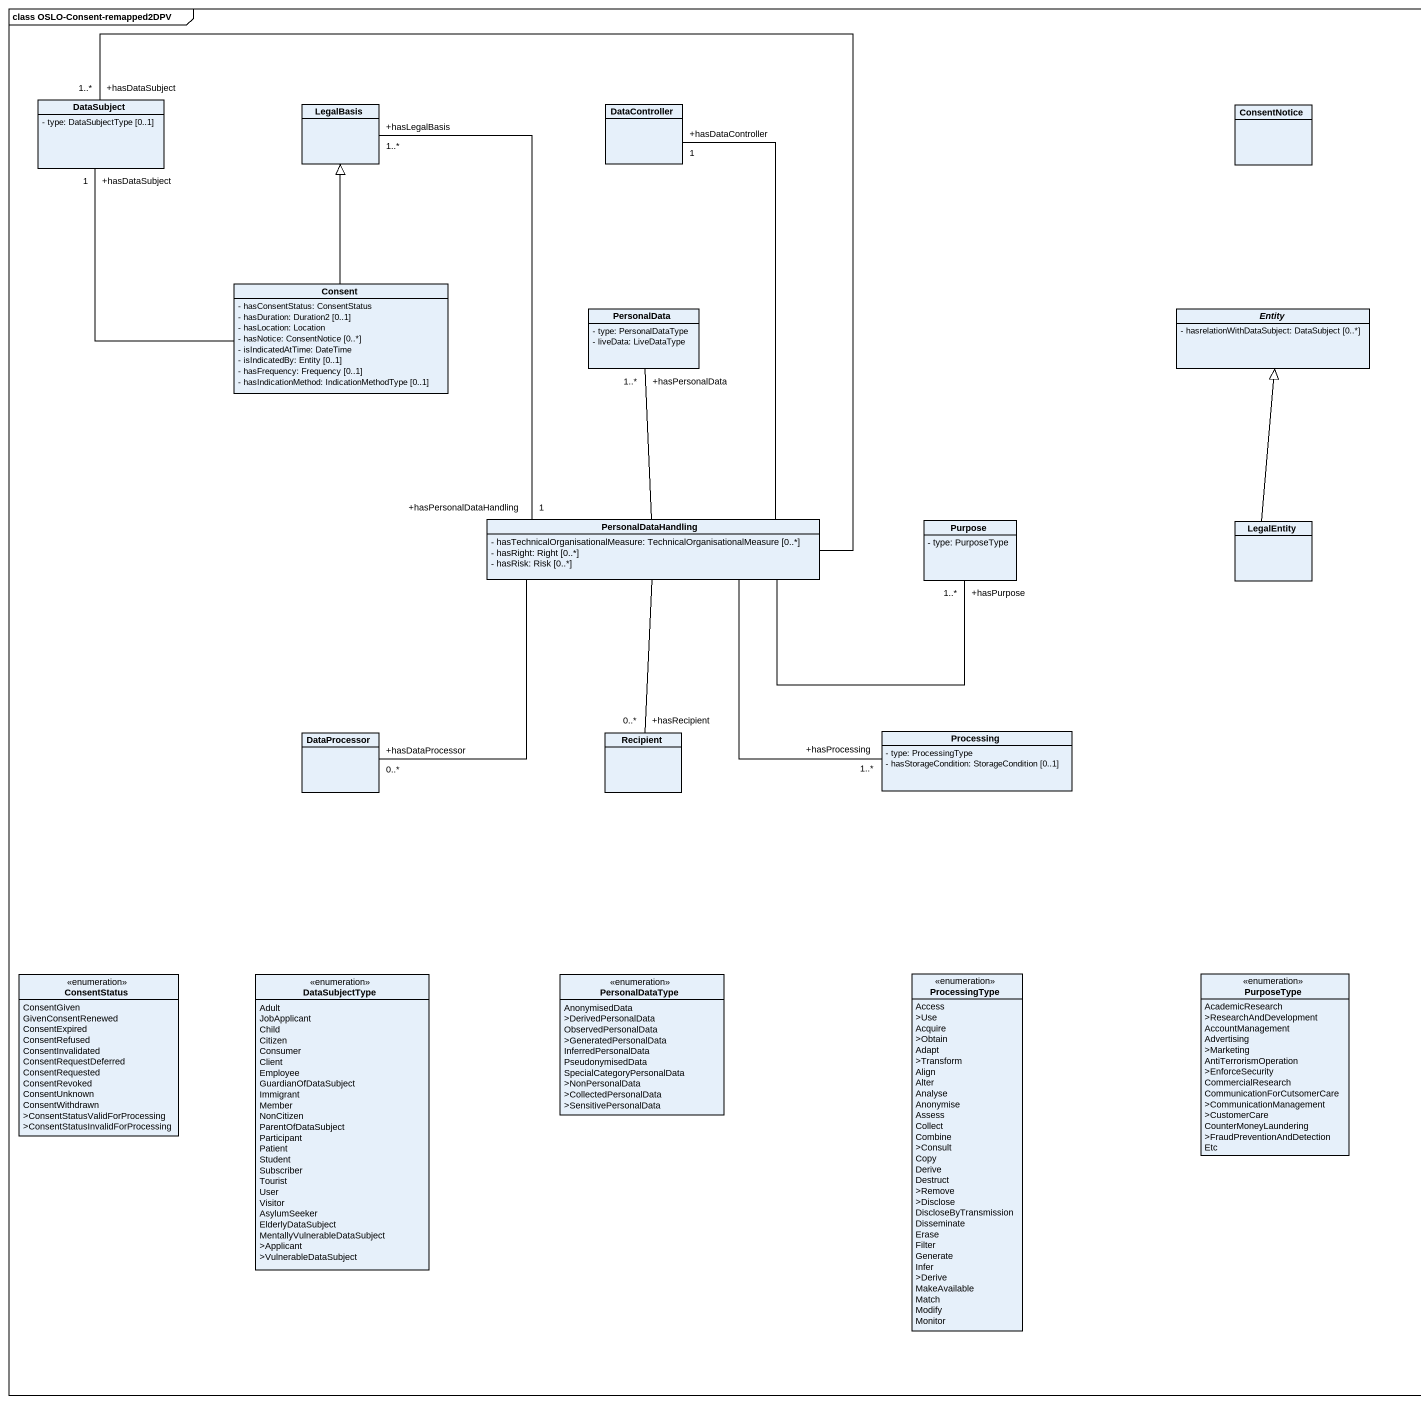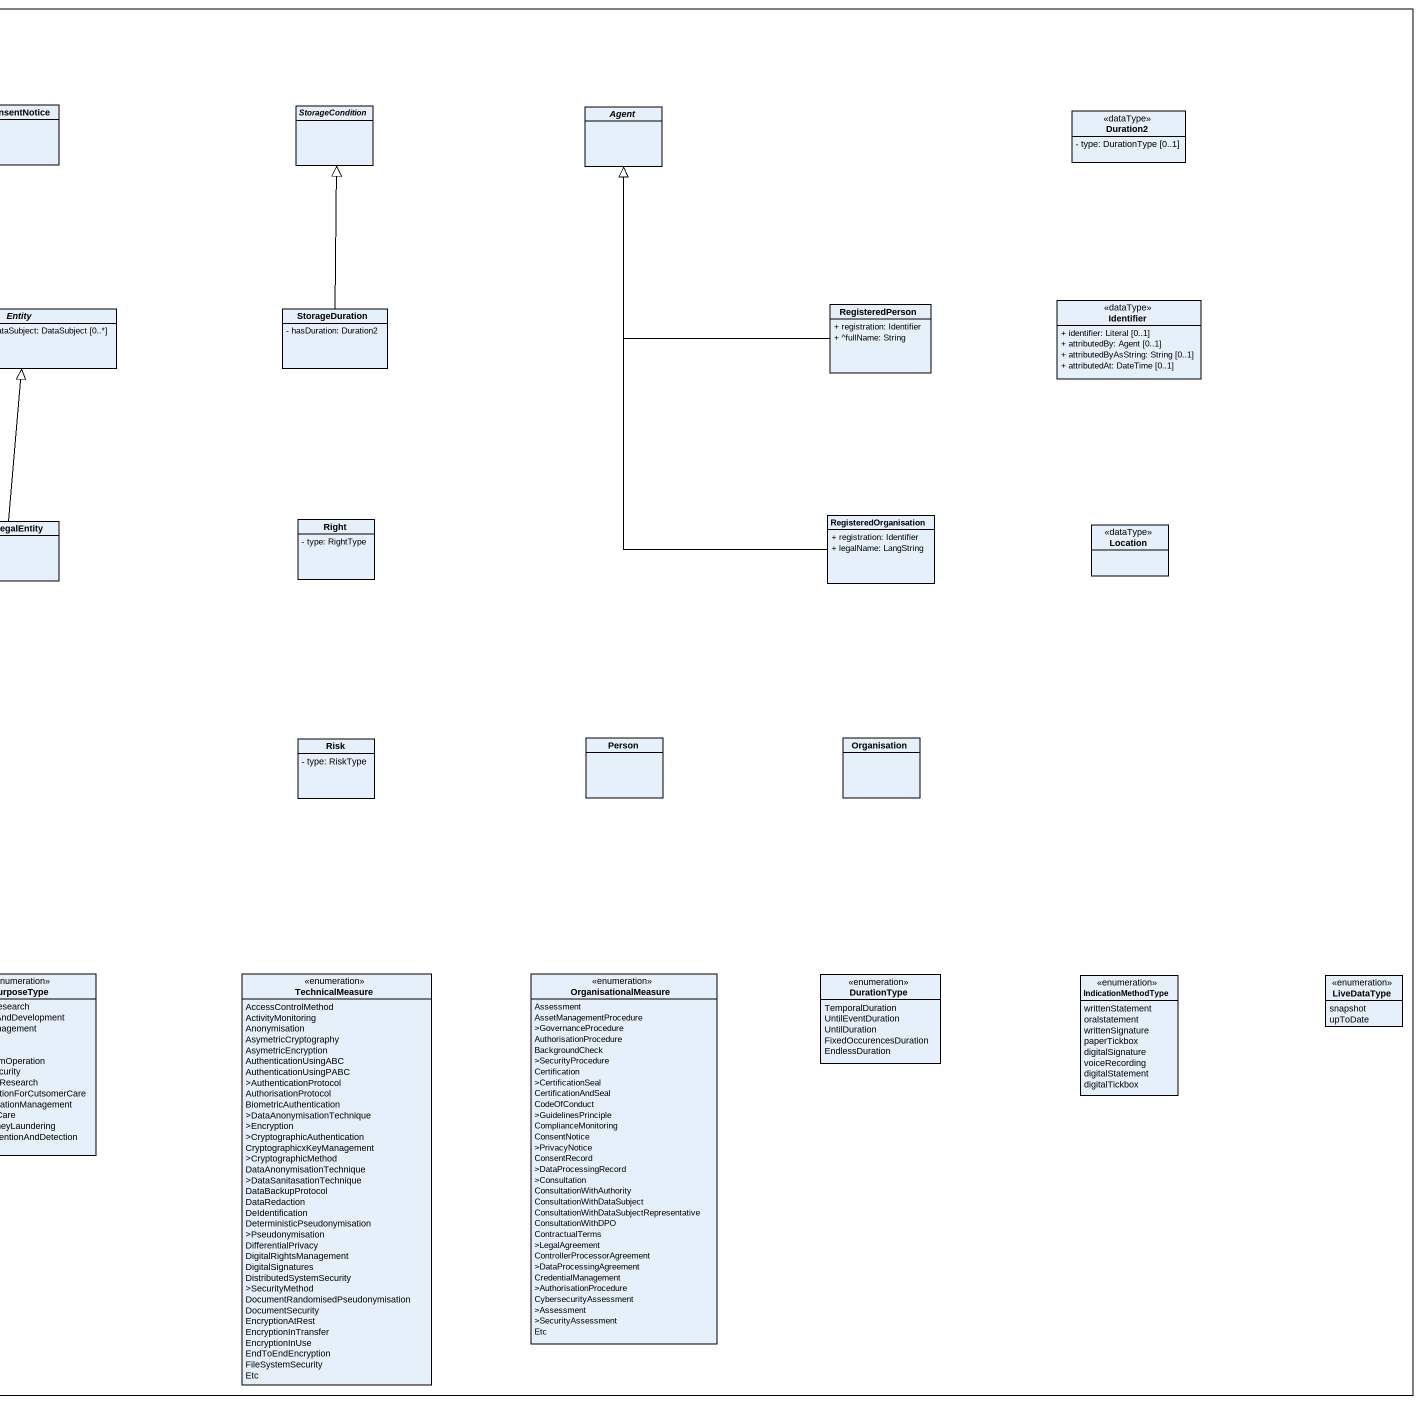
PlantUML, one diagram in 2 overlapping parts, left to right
@startuml
mainframe class OSLO-Consent-remapped2DPV
hide circle
hide empty members
skinparam classAttributeIconSize 0
class DataSubject {
  - type: DataSubjectType [0..1]
}
class LegalBasis
class DataController
class ConsentNotice
abstract class StorageCondition
abstract class "Agent" as Agent_
class Duration2 <<dataType>> {
  - type: DurationType [0..1]
}
class Consent {
  - hasConsentStatus: ConsentStatus
  - hasDuration: Duration2 [0..1]
  - hasLocation: Location
  - hasNotice: ConsentNotice [0..*]
  - isIndicatedAtTime: DateTime
  - isIndicatedBy: Entity [0..1]
  - hasFrequency: Frequency [0..1]
  - hasIndicationMethod: IndicationMethodType [0..1]
}
class PersonalData {
  - type: PersonalDataType
  - liveData: LiveDataType
}
abstract class "Entity" as Entity_ {
  - hasrelationWithDataSubject: DataSubject [0..*]
}
class StorageDuration {
  - hasDuration: Duration2
}
class RegisteredPerson {
  + registration: Identifier
  + ^fullName: String
}
class Identifier <<dataType>> {
  + identifier: Literal [0..1]
  + attributedBy: Agent [0..1]
  + attributedByAsString: String [0..1]
  + attributedAt: DateTime [0..1]
}
class PersonalDataHandling {
  - hasTechnicalOrganisationalMeasure: TechnicalOrganisationalMeasure [0..*]
  - hasRight: Right [0..*]
  - hasRisk: Risk [0..*]
}
class Purpose {
  - type: PurposeType
}
class LegalEntity
class "Right" as Right_ {
  - type: RightType
}
class RegisteredOrganisation {
  + registration: Identifier
  + legalName: LangString
}
class Location <<dataType>>
class DataProcessor
class Recipient
class Processing {
  - type: ProcessingType
  - hasStorageCondition: StorageCondition [0..1]
}
class Risk {
  - type: RiskType
}
class "Person" as Person_
class Organisation
enum ConsentStatus {
  ConsentGiven
  GivenConsentRenewed
  ConsentExpired
  ConsentRefused
  ConsentInvalidated
  ConsentRequestDeferred
  ConsentRequested
  ConsentRevoked
  ConsentUnknown
  ConsentWithdrawn
  >ConsentStatusValidForProcessing
  >ConsentStatusInvalidForProcessing
}
enum DataSubjectType {
  Adult
  JobApplicant
  Child
  Citizen
  Consumer
  Client
  Employee
  GuardianOfDataSubject
  Immigrant
  Member
  NonCitizen
  ParentOfDataSubject
  Participant
  Patient
  Student
  Subscriber
  Tourist
  User
  Visitor
  AsylumSeeker
  ElderlyDataSubject
  MentallyVulnerableDataSubject
  >Applicant
  >VulnerableDataSubject
}
enum PersonalDataType {
  AnonymisedData
  >DerivedPersonalData
  ObservedPersonalData
  >GeneratedPersonalData
  InferredPersonalData
  PseudonymisedData
  SpecialCategoryPersonalData
  >NonPersonalData
  >CollectedPersonalData
  >SensitivePersonalData
}
enum ProcessingType {
  Access
  >Use
  Acquire
  >Obtain
  Adapt
  >Transform
  Align
  Alter
  Analyse
  Anonymise
  Assess
  Collect
  Combine
  >Consult
  Copy
  Derive
  Destruct
  >Remove
  >Disclose
  DiscloseByTransmission
  Disseminate
  Erase
  Filter
  Generate
  Infer
  >Derive
  MakeAvailable
  Match
  Modify
  Monitor
}
enum PurposeType {
  AcademicResearch
  >ResearchAndDevelopment
  AccountManagement
  Advertising
  >Marketing
  AntiTerrorismOperation
  >EnforceSecurity
  CommercialResearch
  CommunicationForCutsomerCare
  >CommunicationManagement
  >CustomerCare
  CounterMoneyLaundering
  >FraudPreventionAndDetection
  Etc
}
enum TechnicalMeasure {
  AccessControlMethod
  ActivityMonitoring
  Anonymisation
  AsymetricCryptography
  AsymetricEncryption
  AuthenticationUsingABC
  AuthenticationUsingPABC
  >AuthenticationProtocol
  AuthorisationProtocol
  BiometricAuthentication
  >DataAnonymisationTechnique
  >Encryption
  >CryptographicAuthentication
  CryptographicxKeyManagement
  >CryptographicMethod
  DataAnonymisationTechnique
  >DataSanitasationTechnique
  DataBackupProtocol
  DataRedaction
  DeIdentification
  DeterministicPseudonymisation
  >Pseudonymisation
  DifferentialPrivacy
  DigitalRightsManagement
  DigitalSignatures
  DistributedSystemSecurity
  >SecurityMethod
  DocumentRandomisedPseudonymisation
  DocumentSecurity
  EncryptionAtRest
  EncryptionInTransfer
  EncryptionInUse
  EndToEndEncryption
  FileSystemSecurity
  Etc
}
enum OrganisationalMeasure {
  Assessment
  AssetManagementProcedure
  >GovernanceProcedure
  AuthorisationProcedure
  BackgroundCheck
  >SecurityProcedure
  Certification
  >CertificationSeal
  CertificationAndSeal
  CodeOfConduct
  >GuidelinesPrinciple
  ComplianceMonitoring
  ConsentNotice
  >PrivacyNotice
  ConsentRecord
  >DataProcessingRecord
  >Consultation
  ConsultationWithAuthority
  ConsultationWithDataSubject
  ConsultationWithDataSubjectRepresentative
  ConsultationWithDPO
  ContractualTerms
  >LegalAgreement
  ControllerProcessorAgreement
  >DataProcessingAgreement
  CredentialManagement
  >AuthorisationProcedure
  CybersecurityAssessment
  >Assessment
  >SecurityAssessment
  Etc
}
enum DurationType {
  TemporalDuration
  UntilEventDuration
  UntilDuration
  FixedOccurencesDuration
  EndlessDuration
}
enum IndicationMethodType {
  writtenStatement
  oralstatement
  writtenSignature
  paperTickbox
  digitalSignature
  voiceRecording
  digitalStatement
  digitalTickbox
}
enum LiveDataType {
  snapshot
  upToDate
}
Consent -up- "+hasDataSubject\n1" DataSubject
Consent -up-|> LegalBasis
StorageDuration -up-|> StorageCondition
RegisteredPerson -up-|> Agent_
PersonalDataHandling -up- "+hasDataSubject\n1..*" DataSubject
PersonalDataHandling "+hasPersonalDataHandling\n1" -up- "+hasLegalBasis\n1..*" LegalBasis
PersonalDataHandling -up- "+hasDataController\n1" DataController
PersonalDataHandling -up- "+hasPersonalData\n1..*" PersonalData
PersonalDataHandling -right- "+hasPurpose\n1..*" Purpose
PersonalDataHandling -- "+hasDataProcessor\n0..*" DataProcessor
PersonalDataHandling -- "+hasRecipient\n0..*" Recipient
PersonalDataHandling -- "+hasProcessing\n1..*" Processing
LegalEntity -up-|> Entity_
RegisteredOrganisation -up-|> Agent_
@enduml
